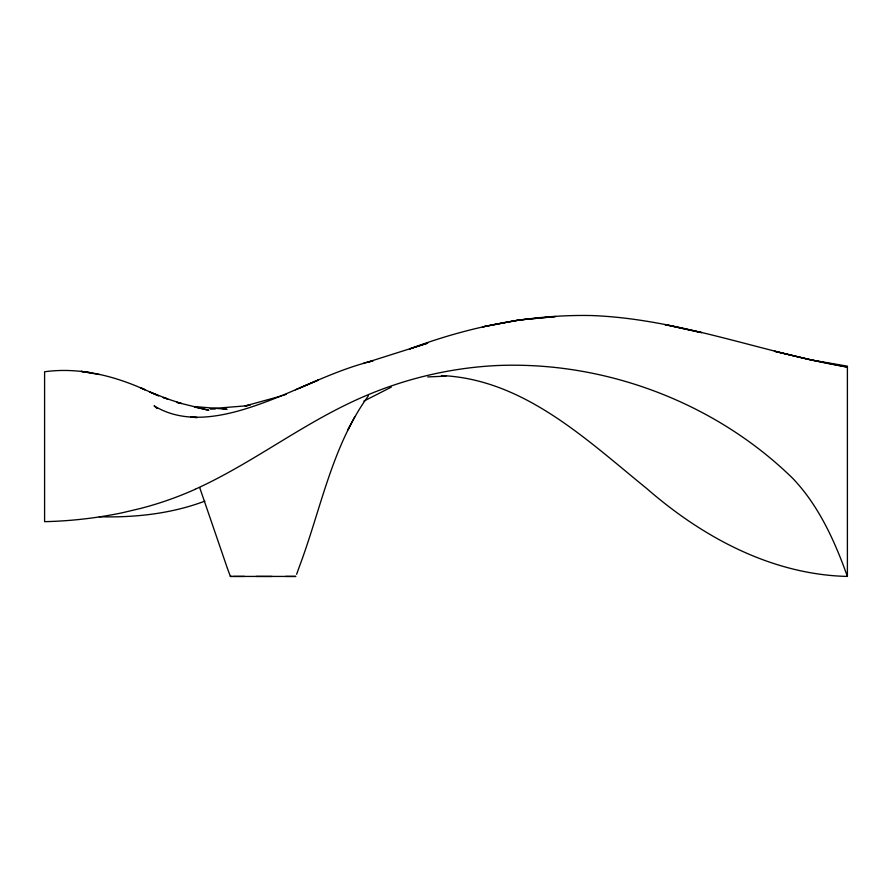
<?xml version="1.0" encoding="UTF-8"?>
<svg xmlns="http://www.w3.org/2000/svg" width="892" height="892" viewBox="0 0 892 892"><rect width="100%" height="100%" fill="white"/><g stroke="black" fill="none" stroke-linecap="round" stroke-linejoin="round"><path stroke-width="1.34" d="M296.612 574.281L300.035 564.792C321.187 508.094 332.203 445.587 368.452 395.747M350.21 425.283L347.936 429.855L354.771 416.754M363.891 401.099L391.265 387.139M195.125 489.273C249.202 464.81 296.635 428.171 350.21 402.749C395.825 380.962 445.677 368.151 496.175 365.586C604.531 360.725 715.072 402.415 792.665 478.29A182.213 182.213 0 0 1 806.346 494.458C824.743 519.111 837.086 547.632 847.4 576.433C771.892 574.671 702.528 537.174 646.7 488.493C586.401 439.622 523.582 379.1 441.44 375.554M157.115 408.592L154.071 405.782C187.231 426.365 229.088 415.393 263.541 402.738C300.225 389.313 334.879 370.035 373.023 360.87L363.891 362.999M300.035 387.853L318.277 380.081L295.475 389.782M368.452 361.896L427.759 343.108L409.506 348.973C467.709 327.074 529.603 314.196 591.965 315.556C679.448 318.89 761.735 352.474 847.4 367.114L810.906 359.877L774.423 351.247L810.906 359.9L847.4 366.155L847.4 576.433M204.904 501.103C171.309 513.792 135.038 517.683 99.335 516.769M282.931 395.457L286.354 394.32M281.794 395.836L245.3 405.893L210.111 408.737L215.329 408.993M427.759 376.937L446 376.145M199.685 487.556L227.059 567.345L230.37 576.433L232.087 576.422M244.497 576.422L230.37 576.433M285.607 576.433L294.137 576.433M294.46 576.433L295.832 576.433L233.258 576.422M272.06 576.444L256.071 576.422M223.145 409.205L227.059 409.305L194.478 406.551M194.478 407.053L208.806 410.264L176.884 402.37L181.444 403.496L163.191 397.498L167.752 398.958L149.51 391.9L158.631 395.825L140.39 387.708L144.95 389.748C113.775 375.655 78.909 367.025 44.6 371.763L44.6 521.664A427.558 427.558 0 0 0 122.148 512.8L140.39 508.485A343.442 343.442 0 0 0 195.147 489.318M90.215 372.633L81.094 371.362L99.335 374.54M518.977 319.96L482.494 326.885L518.977 319.983L555.471 316.537L518.977 319.983M249.86 405.158L245.3 405.893L249.86 405.158M197.076 417.534L190.565 417.177L197.076 417.512M701.435 332.605L664.941 324.577L701.435 332.571"/></g></svg>
